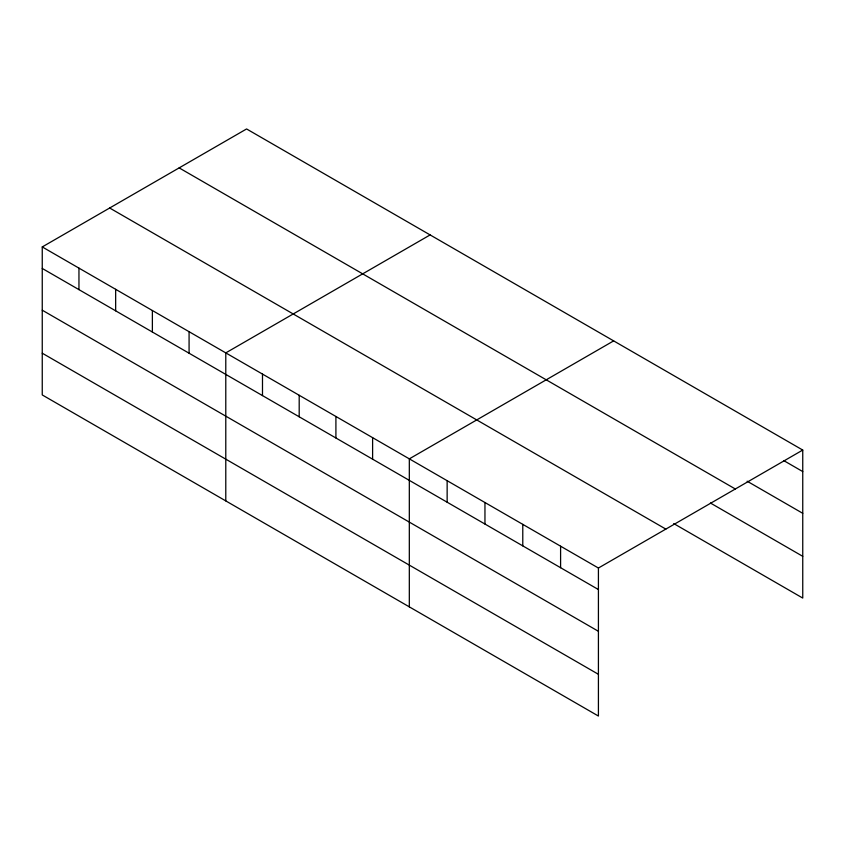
<?xml version="1.0" encoding="UTF-8"?>
<svg xmlns="http://www.w3.org/2000/svg" width="845" height="845" viewBox="0 0 845 845"><rect width="100%" height="100%" fill="white"/><g stroke="black" fill="none" stroke-linecap="round" stroke-linejoin="round"><path stroke-width="1.27" d="M42.25 246.93L598.418 568.03L598.418 716.042L42.25 394.942L42.25 246.93L246.582 128.958L802.75 450.058L802.75 598.07L673.718 523.573M430.116 234.921L225.784 352.893L225.784 500.905M613.65 340.884L409.318 458.856L409.318 606.868M598.418 568.03L802.75 450.058M783.843 460.652L802.75 471.573M747.138 481.206L802.75 513.316M179.151 167.891L735.319 488.991M710.423 503.018L802.75 556.327M109.681 208.007L665.849 529.107M42.25 268.446L598.418 589.546M42.25 310.189L598.418 631.289M42.25 353.199L598.418 674.299M560.594 546.197L560.594 567.713M522.78 524.365L522.78 545.87M484.956 502.532L484.956 524.037M447.142 480.699L447.142 502.205M372.613 437.668L372.613 459.173M335.909 416.479L335.909 437.985M299.193 395.28L299.193 416.796M262.489 374.092L262.489 395.597M189.079 331.705L189.079 353.21M152.375 310.516L152.375 332.022M115.659 289.317L115.659 310.833M78.955 268.129L78.955 289.634"/></g></svg>
